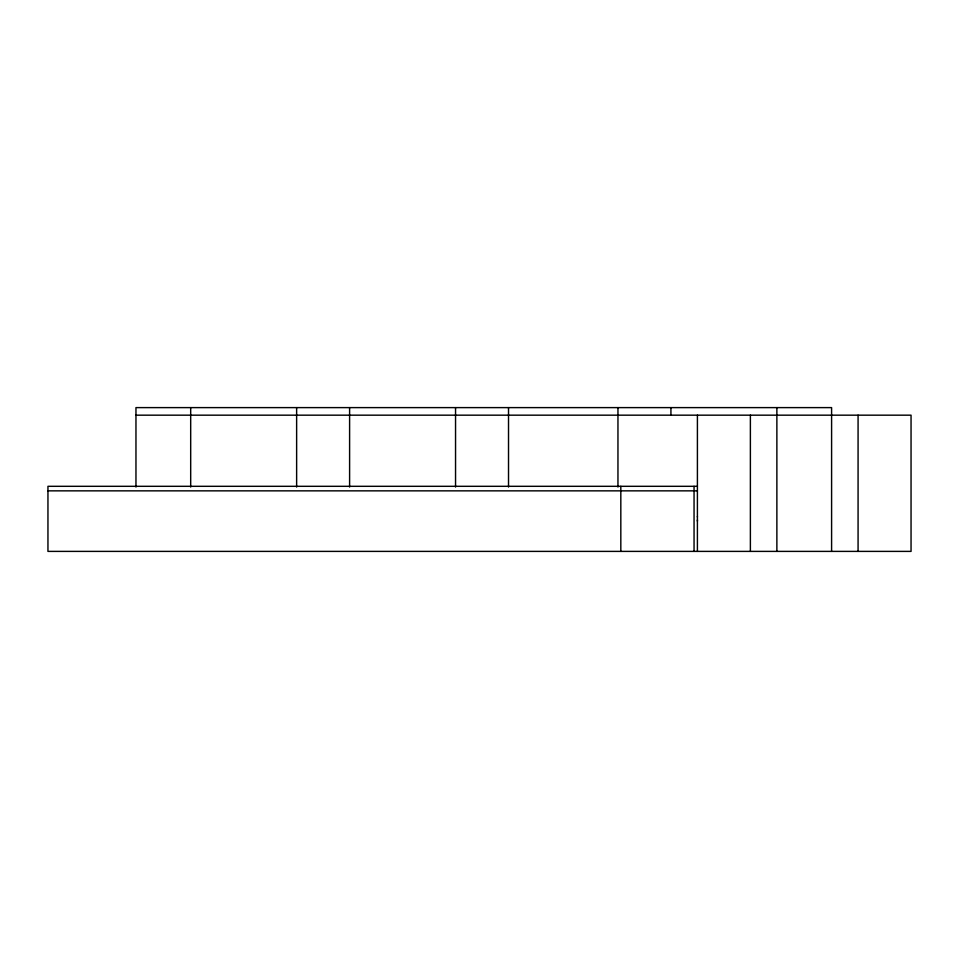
<?xml version="1.0" encoding="UTF-8"?>
<svg xmlns="http://www.w3.org/2000/svg" width="959" height="959" viewBox="0 0 959 959"><rect width="100%" height="100%" fill="white"/><g stroke="black" fill="none" stroke-linecap="round" stroke-linejoin="round"><path stroke-width="1.44" d="M135.962 415.175L911.05 415.175L911.05 551.389L47.95 551.389L47.95 486.309L697.409 486.309M47.95 490.852L697.409 490.852M697.409 516.577L697.409 521.121M858.077 415.175L858.077 551.389M831.597 551.389L831.597 407.611L135.962 407.611L135.962 487.028M776.874 407.611L776.874 551.389M750.382 415.175L750.382 551.389M697.409 415.175L697.409 516.961M697.409 519.958L697.409 551.389M694.052 486.309L694.052 551.389M670.928 407.611L670.928 415.175M620.821 486.309L620.821 551.389M617.956 407.611L617.956 487.028M508.522 407.611L508.522 487.028M455.549 407.611L455.549 487.028M349.603 407.611L349.603 487.028M296.631 407.611L296.631 487.028M190.685 407.611L190.685 487.028"/></g></svg>
